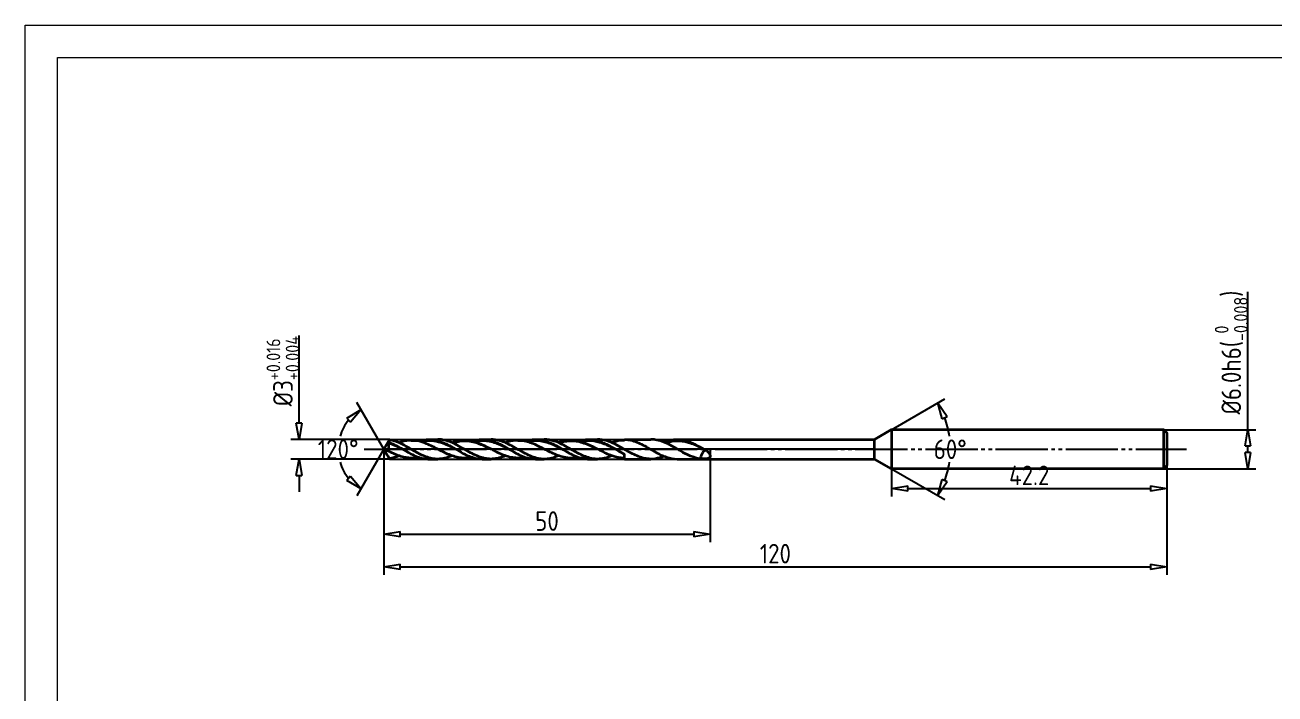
# Model space of a CAD drawing. Header units: millimetres. Extents: x 2530 to 2827, y 1237 to 1447.
# Drawn here: x 2534.8 to 2726.3, y 1339.7 to 1442.2 of the extents above; entities that cross this region are included whole.
import ezdxf
from ezdxf.enums import TextEntityAlignment as Align

# ---------------------------------------------------------------- set-up
doc = ezdxf.new("R2010")
doc.units = ezdxf.units.MM
doc.linetypes.add('JIS_09_08', pattern=[10.75, 8, -0.55, 0.55, -0.55, 0.55, -0.55])
for name, color, linetype in [('中心线', 2, 'JIS_09_08'), ('图框', 7, 'Continuous'), ('标注', 3, 'Continuous')]:
    doc.layers.add(name, color=color, linetype=linetype)
doc.layers.add('轮廓', color=4, linetype='Continuous', lineweight=35)
doc.styles.add('工程字', font='gbenor.shx', dxfattribs={"bigfont": 'gbcbig.shx'})
doc.styles.add('样式 1', font='simsunb.ttf')
doc.dimstyles.new('ZQH', dxfattribs={"dimtxt": 3, "dimasz": 2.5, "dimexe": 1.25, "dimexo": 0, "dimgap": 0.5, "dimtad": 1, "dimdec": 3, "dimdsep": 46, "dimtxsty": '工程字', "dimblk": 'CLOSEDBLANK', "dimcen": -0.8, "dimclrd": 3, "dimclre": 3, "dimclrt": 3, "dimadec": 1, "dimazin": 2, "dimtfac": 1, "dimtdec": 3, "dimtofl": 0, "dimtmove": 0, "dimatfit": 3, "dimldrblk": 'CLOSEDBLANK', "dimfxl": 1, "dimtolj": 1, "dimtzin": 0, "dimarcsym": 0})
doc.dimstyles.new('ZQV', dxfattribs={"dimtxt": 3, "dimasz": 2.5, "dimexe": 1.25, "dimexo": 0, "dimgap": 0.5, "dimtad": 1, "dimtih": 1, "dimtoh": 1, "dimdec": 3, "dimdsep": 46, "dimtxsty": '工程字', "dimblk": 'CLOSEDBLANK', "dimcen": -0.8, "dimclrd": 3, "dimclre": 3, "dimclrt": 3, "dimadec": 1, "dimazin": 2, "dimtfac": 1, "dimtdec": 3, "dimtofl": 0, "dimtmove": 0, "dimatfit": 3, "dimldrblk": 'CLOSEDBLANK', "dimfxl": 1, "dimtolj": 1, "dimtzin": 0, "dimarcsym": 0})

# ---------------------------------------------------------------- blocks, each defined once
blk = doc.blocks.new('TYFrame')
at = {"layer": '图框', "lineweight": 9}
for p, q in [((5, 5), (5, 205)), ((5, 205), (292, 205)), ((10, 10), (10, 200)), ((10, 200), (287, 200))]:
    blk.add_line(p, q, dxfattribs=at)
at = {"layer": '图框', "style": '样式 1', "flags": 1}
for tag, height, p in [('被加工材料', 1.2, (258.35, 62.06)), ('工件类型', 1.2, (258.35, 58.88)), ('刀具材料', 1.2, (258.35, 55.95)), ('冷却', 1.2, (258.35, 52.93)), ('涂层', 1.2, (258.35, 49.72)), ('孔公差', 1.2, (258.35, 46.73)), ('通孔', 1.2, (258.35, 43.61)), ('设计', 1.73, (215.5, 38.5)), ('刀具名称', 1.73, (264.42, 38.5)), ('设计日期', 1.73, (215.5, 30)), ('刀具编号', 1.73, (264.42, 30)), ('客户名称', 1.73, (264.42, 23.5)), ('审核', 1.73, (215.5, 21.8)), ('客户编号', 1.73, (264.42, 20)), ('审核日期', 1.73, (215.5, 14)), ('图号', 1.73, (264.42, 14, 30))]:
    blk.add_attdef(tag, text='', height=height, dxfattribs=at).set_placement(p, align=Align.MIDDLE_CENTER)
blk = doc.blocks.new('_ClosedBlank')
at = {"color": 0, "linetype": 'ByBlock', "lineweight": -2}
for p, q in [((-1, 0.167), (0, 0)), ((-1, 0.167), (-1, -0.167)), ((0, 0), (-1, -0.167))]:
    blk.add_line(p, q, dxfattribs=at)
blk = doc.blocks.new('*D7')
at = {"layer": 'Defpoints', "color": 0, "transparency": 16777216}
for p in [(2667.58, 1377.21), (2709.78, 1377.21), (2709.78, 1371.21)]:
    blk.add_point(p, dxfattribs=at)
at = {"layer": '标注', "color": 3, "lineweight": -2, "transparency": 16777216}
for p, q in [((2667.58, 1377.21), (2667.58, 1369.96)), ((2709.78, 1377.21), (2709.78, 1369.96)), ((2670.08, 1371.21), (2707.28, 1371.21))]:
    blk.add_line(p, q, dxfattribs=at)
at = {"layer": '标注', "color": 3, "lineweight": -2, "transparency": 16777216, "xscale": 2.5, "yscale": 2.5, "zscale": 2.5, "rotation": 180}
blk.add_blockref('_ClosedBlank', (2667.58, 1371.21), dxfattribs=at)
at = {"layer": '标注', "color": 3, "lineweight": -2, "transparency": 16777216, "xscale": 2.5, "yscale": 2.5, "zscale": 2.5}
blk.add_blockref('_ClosedBlank', (2709.78, 1371.21), dxfattribs=at)
at = {"layer": '标注', "color": 3, "transparency": 16777216, "insert": (2688.68, 1373.21), "char_height": 3, "attachment_point": 5, "style": '工程字'}
blk.add_mtext('\\A1;42.2', dxfattribs=at)
blk = doc.blocks.new('*D8')
at = {"layer": 'Defpoints', "color": 0, "transparency": 16777216}
for p in [(2707.18, 1380.21), (2722.18, 1380.21), (2707.18, 1374.21)]:
    blk.add_point(p, dxfattribs=at)
at = {"layer": '标注', "color": 3, "lineweight": -2, "transparency": 16777216}
for p, q in [((2722.18, 1380.21), (2722.18, 1401.35)), ((2707.18, 1380.21), (2723.43, 1380.21)), ((2722.18, 1376.71), (2722.18, 1377.71)), ((2707.18, 1374.21), (2723.43, 1374.21))]:
    blk.add_line(p, q, dxfattribs=at)
at = {"layer": '标注', "color": 3, "lineweight": -2, "transparency": 16777216, "xscale": 2.5, "yscale": 2.5, "zscale": 2.5}
for p, rotation in [((2722.18, 1380.21), 90), ((2722.18, 1374.21), 270)]:
    blk.add_blockref('_ClosedBlank', p, dxfattribs=dict(at, rotation=rotation))
at = {"layer": '标注', "color": 3, "transparency": 16777216, "insert": (2719.65, 1392.03), "char_height": 3, "attachment_point": 5, "rotation": 90, "style": '工程字'}
blk.add_mtext('\\A1;%%C6.0h6({\\H0.7x;\\S 0^ -0.008;})', dxfattribs=at)
blk = doc.blocks.new('*D9')
at = {"layer": 'Defpoints', "color": 0, "transparency": 16777216}
for p in [(2667.58, 1380.21), (2664.98, 1378.71), (2664.98, 1375.71), (2667.58, 1374.21), (2676.37, 1374.75)]:
    blk.add_point(p, dxfattribs=at)
at = {"layer": '标注', "color": 3, "lineweight": -2, "transparency": 16777216}
for p, q in [((2667.58, 1380.21), (2675.76, 1384.94)), ((2667.58, 1374.21), (2675.76, 1369.49))]:
    blk.add_line(p, q, dxfattribs=at)
for start, end in [(8.099, 19.8969), (340.1031, 351.901)]:
    blk.add_arc((2662.39, 1377.21), 14.2, start, end, dxfattribs=at)
at = {"layer": '标注', "color": 3, "lineweight": -2, "transparency": 16777216, "xscale": 2.5, "yscale": 2.5, "zscale": 2.5}
for p, rotation in [((2674.68, 1384.31), 114.9484484833539), ((2674.68, 1370.12), 245.0515515166461)]:
    blk.add_blockref('_ClosedBlank', p, dxfattribs=dict(at, rotation=rotation))
at = {"layer": '标注', "color": 3, "transparency": 16777216, "insert": (2676.58, 1377.21), "char_height": 3, "attachment_point": 5, "style": '工程字'}
blk.add_mtext('\\A1;60°', dxfattribs=at)
blk = doc.blocks.new('*D10')
at = {"layer": 'Defpoints', "color": 0, "transparency": 16777216}
for p in [(2589.78, 1377.21), (2639.78, 1377.21), (2639.78, 1364.21)]:
    blk.add_point(p, dxfattribs=at)
at = {"layer": '标注', "color": 3, "lineweight": -2, "transparency": 16777216}
for p, q in [((2589.78, 1377.21), (2589.78, 1362.96)), ((2639.78, 1377.21), (2639.78, 1362.96)), ((2592.28, 1364.21), (2637.28, 1364.21))]:
    blk.add_line(p, q, dxfattribs=at)
at = {"layer": '标注', "color": 3, "lineweight": -2, "transparency": 16777216, "xscale": 2.5, "yscale": 2.5, "zscale": 2.5, "rotation": 180}
blk.add_blockref('_ClosedBlank', (2589.78, 1364.21), dxfattribs=at)
at = {"layer": '标注', "color": 3, "lineweight": -2, "transparency": 16777216, "xscale": 2.5, "yscale": 2.5, "zscale": 2.5}
blk.add_blockref('_ClosedBlank', (2639.78, 1364.21), dxfattribs=at)
at = {"layer": '标注', "color": 3, "transparency": 16777216, "insert": (2614.78, 1366.21), "char_height": 3, "attachment_point": 5, "style": '工程字'}
blk.add_mtext('\\A1;50', dxfattribs=at)
blk = doc.blocks.new('*D11')
at = {"layer": 'Defpoints', "color": 0, "transparency": 16777216}
for p in [(2589.78, 1377.21), (2709.78, 1377.21), (2709.78, 1359.21)]:
    blk.add_point(p, dxfattribs=at)
at = {"layer": '标注', "color": 3, "lineweight": -2, "transparency": 16777216}
for p, q in [((2589.78, 1377.21), (2589.78, 1357.96)), ((2709.78, 1377.21), (2709.78, 1357.96)), ((2592.28, 1359.21), (2707.28, 1359.21))]:
    blk.add_line(p, q, dxfattribs=at)
at = {"layer": '标注', "color": 3, "lineweight": -2, "transparency": 16777216, "xscale": 2.5, "yscale": 2.5, "zscale": 2.5, "rotation": 180}
blk.add_blockref('_ClosedBlank', (2589.78, 1359.21), dxfattribs=at)
at = {"layer": '标注', "color": 3, "lineweight": -2, "transparency": 16777216, "xscale": 2.5, "yscale": 2.5, "zscale": 2.5}
blk.add_blockref('_ClosedBlank', (2709.78, 1359.21), dxfattribs=at)
at = {"layer": '标注', "color": 3, "transparency": 16777216, "insert": (2649.78, 1361.21), "char_height": 3, "attachment_point": 5, "style": '工程字'}
blk.add_mtext('\\A1;120', dxfattribs=at)
blk = doc.blocks.new('*D12')
at = {"layer": 'Defpoints', "color": 0, "transparency": 16777216}
for p in [(2590.65, 1378.71), (2576.78, 1375.71), (2590.65, 1375.71)]:
    blk.add_point(p, dxfattribs=at)
at = {"layer": '标注', "color": 3, "lineweight": -2, "transparency": 16777216}
for p, q in [((2576.78, 1381.21), (2576.78, 1394.64)), ((2590.65, 1378.71), (2575.53, 1378.71)), ((2590.65, 1375.71), (2575.53, 1375.71)), ((2576.78, 1373.21), (2576.78, 1370.71))]:
    blk.add_line(p, q, dxfattribs=at)
at = {"layer": '标注', "color": 3, "lineweight": -2, "transparency": 16777216, "xscale": 2.5, "yscale": 2.5, "zscale": 2.5}
for p, rotation in [((2576.78, 1378.71), 270), ((2576.78, 1375.71), 90)]:
    blk.add_blockref('_ClosedBlank', p, dxfattribs=dict(at, rotation=rotation))
at = {"layer": '标注', "color": 3, "transparency": 16777216, "insert": (2574.32, 1389.18), "char_height": 3, "attachment_point": 5, "rotation": 90, "style": '工程字'}
blk.add_mtext('\\A1;%%C3{\\H0.7x;\\S+0.016^ +0.004;}', dxfattribs=at)
blk = doc.blocks.new('*D13')
at = {"layer": 'Defpoints', "color": 0, "transparency": 16777216}
for p in [(2583.2, 1379.61), (2589.78, 1377.21), (2589.78, 1377.21), (2589.79, 1377.23), (2589.79, 1377.2)]:
    blk.add_point(p, dxfattribs=at)
at = {"layer": '标注', "color": 3, "lineweight": -2, "transparency": 16777216}
for q in [(2585.65, 1384.36), (2585.65, 1370.06)]:
    blk.add_line((2589.78, 1377.21), q, dxfattribs=at)
for start, end in [(140.554, 163.4141), (196.5859, 219.446)]:
    blk.add_arc((2589.78, 1377.21), 7.01, start, end, dxfattribs=at)
at = {"layer": '标注', "color": 3, "lineweight": -2, "transparency": 16777216, "xscale": 2.5, "yscale": 2.5, "zscale": 2.5}
for p, rotation in [((2586.28, 1383.28), 40.27702422499649), ((2586.28, 1371.15), 319.7229757750035)]:
    blk.add_blockref('_ClosedBlank', p, dxfattribs=dict(at, rotation=rotation))
at = {"layer": '标注', "color": 3, "transparency": 16777216, "insert": (2582.78, 1377.21), "char_height": 3, "attachment_point": 5, "style": '工程字'}
blk.add_mtext('\\A1;120°', dxfattribs=at)

msp = doc.modelspace()

# ---------------------------------------------------------------- linework, layer by layer
at = {"color": 2}
msp.add_lwpolyline([(2589.7831, 1377.2131), (2590.6491, 1378.7131), (2664.985, 1378.7131), (2664.985, 1377.2131)], close=True, dxfattribs=at)
at = {"color": 2, "extrusion": (0, -1.22465e-16, -1)}
msp.add_lwpolyline([(-2589.7831, 1377.2131), (-2590.6491, 1375.7131), (-2664.985, 1375.7131), (-2664.985, 1377.2131)], close=True, dxfattribs=at)
at = {"layer": '中心线'}
msp.add_line((2586.7831, 1377.2131), (2712.7831, 1377.2131), dxfattribs=at)
at = {"layer": '轮廓'}
for p, q in [((2667.5831, 1380.2131), (2667.5831, 1374.2131)), ((2709.2831, 1380.2131), (2709.2831, 1374.2131))]:
    msp.add_line(p, q, dxfattribs=at)
at = {"layer": '轮廓', "lineweight": 35}
for p, q in [((2589.7831, 1377.2131), (2590.1988, 1377.9332)), ((2590.6491, 1378.2652), (2590.6491, 1378.6482)), ((2593.9879, 1378.5631), (2596.7497, 1378.5631)), ((2596.7497, 1378.7131), (2598.0438, 1378.7131)), ((2602.15, 1378.5631), (2604.9118, 1378.5631)), ((2604.9118, 1378.7131), (2606.206, 1378.7131)), ((2610.3121, 1378.5631), (2613.0739, 1378.5631)), ((2613.0739, 1378.7131), (2614.3681, 1378.7131)), ((2618.4742, 1378.5631), (2621.236, 1378.5631)), ((2621.236, 1378.7131), (2622.5302, 1378.7131)), ((2626.6363, 1378.5631), (2626.6491, 1378.5631)), ((2626.6491, 1378.7125), (2626.6491, 1378.7131)), ((2626.6491, 1378.7131), (2630.6923, 1378.7131)), ((2634.7363, 1378.7131), (2664.985, 1378.7131)), ((2664.985, 1375.7131), (2664.985, 1378.7131)), ((2589.7831, 1377.2131), (2590.1988, 1376.493)), ((2595.5779, 1375.8631), (2593.9879, 1375.8631)), ((2596.7497, 1375.7131), (2598.0438, 1375.7131)), ((2603.74, 1375.8631), (2602.15, 1375.8631)), ((2604.9118, 1375.7131), (2606.206, 1375.7131)), ((2611.9021, 1375.8631), (2610.3121, 1375.8631)), ((2613.0739, 1375.7131), (2614.3681, 1375.7131)), ((2620.0642, 1375.8631), (2618.4742, 1375.8631)), ((2621.236, 1375.7131), (2622.5302, 1375.7131)), ((2626.6491, 1375.8631), (2626.6363, 1375.8631)), ((2626.6491, 1375.7131), (2626.6491, 1376.4773)), ((2626.6491, 1375.7131), (2630.6923, 1375.7131)), ((2634.7363, 1375.7131), (2664.985, 1375.7131))]:
    msp.add_line(p, q, dxfattribs=at)
at = {"layer": '轮廓'}
msp.add_lwpolyline([(2664.985, 1375.7131), (2664.985, 1378.7131), (2667.5831, 1380.2131), (2709.2831, 1380.2131), (2709.7831, 1379.7131), (2709.7831, 1374.7131), (2709.2831, 1374.2131), (2667.5831, 1374.2131), (2664.985, 1375.7131)], dxfattribs=at)
at = {"layer": '轮廓', "lineweight": 35}
for points, knots in [([(2590.6491, 1378.6482), (2590.5866, 1378.5455), (2590.5235, 1378.4461), (2590.3764, 1378.2176), (2590.2928, 1378.0904), (2590.218, 1377.9662), (2590.2081, 1377.9492), (2590.1989, 1377.9331)], [0.760272985, 0.760272985, 0.760272985, 0.760272985, 1.130348918, 1.130348918, 1.66689558, 1.66689558, 1.756400732, 1.756400732, 1.756400732, 1.756400732]), ([(2590.5625, 1378.1915), (2590.5915, 1378.2175), (2590.6203, 1378.2421), (2590.6491, 1378.2652), (2590.6491, 1378.2652), (2590.6491, 1378.2652)], [0, 0, 0, 0, 0.179618587, 0.179618587, 0.179622537, 0.179622537, 0.179622537, 0.179622537]), ([(2590.5625, 1376.8761), (2590.5625, 1377.0377), (2590.5625, 1377.2057), (2590.5625, 1377.5269), (2590.5625, 1377.6777), (2590.5625, 1377.9573), (2590.5625, 1378.0838), (2590.5625, 1378.1915)], [0.5535594, 0.5535594, 0.5535594, 0.5535594, 1.05474008, 1.05474008, 1.5236722, 1.5236722, 1.99260432, 1.99260432, 1.99260432, 1.99260432]), ([(2590.5625, 1378.1915), (2591.1951, 1377.965), (2591.8277, 1377.6489), (2592.4604, 1377.3212), (2592.5298, 1377.2853), (2592.5992, 1377.2492), (2592.6686, 1377.2132)], [0.351566488, 0.351566488, 0.351566488, 0.351566488, 1.082062185, 1.082062185, 1.082062185, 1.162227345, 1.162227345, 1.162227345, 1.162227345]), ([(2600.2323, 1376.2145), (2600.0317, 1376.1281), (2599.8302, 1376.0502), (2598.9436, 1375.7573), (2598.2859, 1375.6681), (2596.9804, 1375.7954), (2596.3771, 1375.9814), (2595.1319, 1376.5361), (2594.5286, 1376.8866), (2593.3587, 1377.5618), (2592.8247, 1377.8676), (2591.7303, 1378.3711), (2591.1963, 1378.5562), (2590.6491, 1378.6482)], [44.41739284, 44.41739284, 44.41739284, 44.41739284, 45.12304956, 45.12304956, 47.48866787, 47.48866787, 49.64543269, 49.64543269, 51.8021975, 51.8021975, 53.6978416, 53.6978416, 55.59340255, 55.59340255, 55.59340255, 55.59340255]), ([(2590.6491, 1378.2652), (2591.332, 1377.9842), (2591.9896, 1377.6052), (2593.3554, 1376.8166), (2594.0131, 1376.4381), (2595.3186, 1375.9024), (2595.9219, 1375.7462), (2596.6131, 1375.7147), (2596.6815, 1375.7131), (2596.7497, 1375.7131)], [0.00010183, 0.00010183, 0.00010183, 0.00010183, 2.36561826, 2.36561826, 4.73123651, 4.73123651, 6.8880013, 6.8880013, 7.1257667, 7.1257667, 7.1257667, 7.1257667]), ([(2602.15, 1375.8631), (2601.9795, 1375.8631), (2601.8083, 1375.8719), (2601.3267, 1375.9211), (2601.0202, 1375.9805), (2600.0887, 1376.235), (2599.4854, 1376.4985), (2598.5539, 1376.9601), (2598.2474, 1377.1206), (2597.3159, 1377.604), (2596.7126, 1377.9107), (2595.4673, 1378.379), (2594.864, 1378.5252), (2593.6188, 1378.5882), (2593.0155, 1378.503), (2592.2851, 1378.2843), (2592.1775, 1378.2493), (2592.0701, 1378.2117)], [27.87577042, 27.87577042, 27.87577042, 27.87577042, 28.45958423, 28.45958423, 29.50392627, 29.50392627, 31.60884479, 31.60884479, 32.65318683, 32.65318683, 34.75810535, 34.75810535, 36.86302388, 36.86302388, 38.96794241, 38.96794241, 39.33241194, 39.33241194, 39.33241194, 39.33241194]), ([(2595.5779, 1378.5631), (2595.8985, 1378.6438), (2596.2189, 1378.6936), (2597.2274, 1378.7396), (2597.8851, 1378.6145), (2599.2509, 1378.1066), (2599.9086, 1377.7437), (2601.2744, 1376.9585), (2601.9321, 1376.567), (2603.2376, 1375.9841), (2603.8409, 1375.7971), (2604.614, 1375.7205), (2604.7632, 1375.7131), (2604.9118, 1375.7131)], [5.75996463, 5.75996463, 5.75996463, 5.75996463, 6.8880013, 6.8880013, 9.25361955, 9.25361955, 11.61923781, 11.61923781, 13.98485607, 13.98485607, 16.14162085, 16.14162085, 16.66292044, 16.66292044, 16.66292044, 16.66292044]), ([(2596.7497, 1378.5625), (2597.2178, 1378.5618), (2597.6859, 1378.4958), (2598.154, 1378.3707), (2598.7867, 1378.2015), (2599.4193, 1377.9259), (2600.0519, 1377.6118), (2600.3115, 1377.4829), (2600.5711, 1377.348), (2600.8308, 1377.2132)], [2.73302363, 2.73302363, 2.73302363, 2.73302363, 3.27354928, 3.27354928, 3.27354928, 4.00404497, 4.00404497, 4.00404497, 4.30381995, 4.30381995, 4.30381995, 4.30381995]), ([(2608.3944, 1376.2145), (2608.2453, 1376.1503), (2608.0957, 1376.0908), (2607.2621, 1375.7922), (2606.6044, 1375.679), (2605.2989, 1375.7614), (2604.6956, 1375.9278), (2603.3901, 1376.4794), (2602.7324, 1376.8626), (2601.3666, 1377.6508), (2600.7089, 1378.0249), (2599.3569, 1378.5643), (2598.712, 1378.7131), (2598.0438, 1378.7131)], [34.92040322, 34.92040322, 34.92040322, 34.92040322, 35.4425594, 35.4425594, 37.80817772, 37.80817772, 39.96494253, 39.96494253, 42.33056085, 42.33056085, 44.69617917, 44.69617917, 47.01404401, 47.01404401, 47.01404401, 47.01404401]), ([(2610.3121, 1375.8631), (2610.1929, 1375.8631), (2610.0737, 1375.8674), (2609.3315, 1375.9204), (2608.7281, 1376.0786), (2607.4829, 1376.5644), (2606.8796, 1376.8762), (2605.9481, 1377.3602), (2605.6416, 1377.5197), (2604.7101, 1377.9751), (2604.1067, 1378.2301), (2602.8615, 1378.5479), (2602.2582, 1378.6004), (2601.3267, 1378.5052), (2601.0202, 1378.4458), (2600.5506, 1378.3175), (2600.3911, 1378.2673), (2600.2322, 1378.2117)], [18.59114427, 18.59114427, 18.59114427, 18.59114427, 18.99556809, 18.99556809, 21.10048662, 21.10048662, 23.20540515, 23.20540515, 24.24974718, 24.24974718, 26.35466571, 26.35466571, 28.45958423, 28.45958423, 29.50392627, 29.50392627, 30.04744283, 30.04744283, 30.04744283, 30.04744283]), ([(2600.2783, 1378.1916), (2600.858, 1378.3844), (2601.4377, 1378.5021), (2602.0174, 1378.5182), (2602.6552, 1378.5359), (2603.293, 1378.4305), (2603.9307, 1378.2285), (2604.5685, 1378.0265), (2605.2062, 1377.7297), (2605.844, 1377.4126), (2605.8612, 1377.4041), (2605.8783, 1377.3956), (2605.8954, 1377.387)], [4.09843355, 4.09843355, 4.09843355, 4.09843355, 4.76781292, 4.76781292, 4.76781292, 5.50423822, 5.50423822, 5.50423822, 6.24066352, 6.24066352, 6.24066352, 6.260459, 6.260459, 6.260459, 6.260459]), ([(2603.74, 1378.5631), (2604.0374, 1378.638), (2604.3355, 1378.6865), (2605.3213, 1378.7462), (2605.979, 1378.6314), (2607.2845, 1378.1612), (2607.8879, 1377.8433), (2609.1934, 1377.1025), (2609.851, 1376.7016), (2611.2168, 1376.0477), (2611.8745, 1375.8205), (2612.7308, 1375.7229), (2612.9027, 1375.7131), (2613.0739, 1375.7131)], [15.30094403, 15.30094403, 15.30094403, 15.30094403, 16.35047433, 16.35047433, 18.71609258, 18.71609258, 20.87285737, 20.87285737, 23.23847562, 23.23847562, 25.60409388, 25.60409388, 26.20471474, 26.20471474, 26.20471474, 26.20471474]), ([(2604.9118, 1378.5622), (2605.1897, 1378.5623), (2605.4676, 1378.5398), (2605.7456, 1378.4942), (2606.3782, 1378.3905), (2607.0108, 1378.1686), (2607.6435, 1377.8832), (2608.0933, 1377.6803), (2608.5431, 1377.4467), (2608.9929, 1377.213)], [5.87461633, 5.87461633, 5.87461633, 5.87461633, 6.19553206, 6.19553206, 6.19553206, 6.92602776, 6.92602776, 6.92602776, 7.44541265, 7.44541265, 7.44541265, 7.44541265]), ([(2616.5565, 1376.2145), (2616.4428, 1376.1655), (2616.3287, 1376.1193), (2615.9049, 1375.9597), (2615.5985, 1375.8684), (2614.667, 1375.6817), (2614.0636, 1375.682), (2612.7581, 1375.9453), (2612.1004, 1376.2233), (2610.7347, 1376.9383), (2610.077, 1377.3474), (2608.7715, 1378.057), (2608.1681, 1378.3409), (2607.0928, 1378.647), (2606.6512, 1378.7131), (2606.206, 1378.7131)], [25.35679219, 25.35679219, 25.35679219, 25.35679219, 25.75459829, 25.75459829, 26.82466353, 26.82466353, 28.98142834, 28.98142834, 31.34704666, 31.34704666, 33.71266498, 33.71266498, 35.86942979, 35.86942979, 37.43761623, 37.43761623, 37.43761623, 37.43761623]), ([(2618.4742, 1375.8631), (2618.1002, 1375.8632), (2617.7278, 1375.9051), (2617.0393, 1376.0553), (2616.7329, 1376.1482), (2615.8014, 1376.4917), (2615.198, 1376.7958), (2613.9528, 1377.4412), (2613.3495, 1377.7616), (2612.1043, 1378.28), (2611.5009, 1378.4612), (2610.5694, 1378.5659), (2610.263, 1378.5724), (2609.4282, 1378.5128), (2608.916, 1378.3941), (2608.3943, 1378.2117)], [9.3088616, 9.3088616, 9.3088616, 9.3088616, 10.59212845, 10.59212845, 11.63647048, 11.63647048, 13.74138901, 13.74138901, 15.84630753, 15.84630753, 17.95122606, 17.95122606, 18.99556809, 18.99556809, 20.77358091, 20.77358091, 20.77358091, 20.77358091]), ([(2611.9021, 1378.5631), (2612.119, 1378.6177), (2612.3369, 1378.6584), (2613.18, 1378.7546), (2613.7834, 1378.6966), (2615.0889, 1378.3269), (2615.7466, 1378.0056), (2617.1123, 1377.2476), (2617.77, 1376.8406), (2619.1358, 1376.1485), (2619.7935, 1375.8904), (2620.7323, 1375.7342), (2620.9846, 1375.7132), (2621.236, 1375.7132)], [24.84023433, 24.84023433, 24.84023433, 24.84023433, 25.60409388, 25.60409388, 27.76085866, 27.76085866, 30.12647692, 30.12647692, 32.49209518, 32.49209518, 34.85771344, 34.85771344, 35.7440443, 35.7440443, 35.7440443, 35.7440443]), ([(2613.0739, 1378.5629), (2613.1616, 1378.563), (2613.2494, 1378.5608), (2613.3371, 1378.5562), (2613.9697, 1378.523), (2614.6024, 1378.3654), (2615.235, 1378.1224), (2615.8676, 1377.8794), (2616.5003, 1377.5533), (2617.1329, 1377.2246), (2617.1402, 1377.2208), (2617.1476, 1377.217), (2617.155, 1377.2131)], [9.01620893, 9.01620893, 9.01620893, 9.01620893, 9.11751485, 9.11751485, 9.11751485, 9.84801055, 9.84801055, 9.84801055, 10.57850625, 10.57850625, 10.57850625, 10.58700526, 10.58700526, 10.58700526, 10.58700526]), ([(2624.7185, 1376.2146), (2624.3504, 1376.0559), (2623.983, 1375.9276), (2622.9251, 1375.6815), (2622.2675, 1375.671), (2620.962, 1375.9393), (2620.3586, 1376.1839), (2619.1134, 1376.8164), (2618.5101, 1377.1838), (2617.2046, 1377.92), (2616.5469, 1378.2566), (2615.3583, 1378.6302), (2614.8665, 1378.7131), (2614.3681, 1378.7131)], [15.84518489, 15.84518489, 15.84518489, 15.84518489, 17.14417338, 17.14417338, 19.5097917, 19.5097917, 21.66655651, 21.66655651, 23.82332132, 23.82332132, 26.18893964, 26.18893964, 27.94049806, 27.94049806, 27.94049806, 27.94049806]), ([(2626.6363, 1375.8631), (2626.0083, 1375.8631), (2625.3998, 1375.9815), (2624.1389, 1376.4124), (2623.5265, 1376.7118), (2622.2713, 1377.3584), (2621.668, 1377.6839), (2620.4227, 1378.2247), (2619.8194, 1378.4224), (2618.5742, 1378.6001), (2617.9709, 1378.5742), (2617.0818, 1378.3802), (2616.8189, 1378.3035), (2616.5564, 1378.2117)], [0.01438163, 0.01438163, 0.01438163, 0.01438163, 2.13868643, 2.13868643, 4.27737286, 4.27737286, 6.38229139, 6.38229139, 8.48720992, 8.48720992, 10.59212845, 10.59212845, 11.49298299, 11.49298299, 11.49298299, 11.49298299]), ([(2616.6025, 1378.1911), (2616.8429, 1378.2714), (2617.0834, 1378.3394), (2617.3238, 1378.3917), (2617.9615, 1378.5304), (2618.5993, 1378.5574), (2619.237, 1378.4658), (2619.8748, 1378.3743), (2620.5126, 1378.1651), (2621.1503, 1377.8908), (2621.5068, 1377.7374), (2621.8632, 1377.5645), (2622.2197, 1377.3869)], [10.38161885, 10.38161885, 10.38161885, 10.38161885, 10.65921533, 10.65921533, 10.65921533, 11.39564063, 11.39564063, 11.39564063, 12.13206593, 12.13206593, 12.13206593, 12.54364431, 12.54364431, 12.54364431, 12.54364431]), ([(2620.0642, 1378.5631), (2620.2008, 1378.5975), (2620.3381, 1378.6265), (2621.1593, 1378.7631), (2621.817, 1378.7234), (2623.1225, 1378.3711), (2623.7258, 1378.0943), (2624.7334, 1377.5525), (2625.1138, 1377.33), (2625.8838, 1376.8866), (2626.2641, 1376.671), (2626.6491, 1376.4773)], [34.37862857, 34.37862857, 34.37862857, 34.37862857, 34.85771344, 34.85771344, 37.22333169, 37.22333169, 39.38009648, 39.38009648, 40.71377764, 40.71377764, 42.0474588, 42.0474588, 42.0474588, 42.0474588]), ([(2621.236, 1378.5628), (2621.7662, 1378.562), (2622.2964, 1378.4763), (2622.8265, 1378.318), (2623.4592, 1378.129), (2624.0918, 1377.8386), (2624.7244, 1377.5184), (2624.922, 1377.4184), (2625.1195, 1377.3158), (2625.3171, 1377.2132)], [12.15780163, 12.15780163, 12.15780163, 12.15780163, 12.76999334, 12.76999334, 12.76999334, 13.50048904, 13.50048904, 13.50048904, 13.72859796, 13.72859796, 13.72859796, 13.72859796]), ([(2632.7143, 1376.145), (2632.2614, 1375.9614), (2631.8125, 1375.828), (2630.7295, 1375.6709), (2630.1262, 1375.7086), (2629.1946, 1375.9462), (2628.8882, 1376.0529), (2627.9567, 1376.4436), (2627.3533, 1376.7851), (2626.1081, 1377.5032), (2625.5048, 1377.8566), (2624.5733, 1378.2796), (2624.2668, 1378.3991), (2623.4764, 1378.6375), (2623.0064, 1378.7131), (2622.5302, 1378.7131)], [6.50465295, 6.50465295, 6.50465295, 6.50465295, 8.09940712, 8.09940712, 10.25617193, 10.25617193, 11.32623717, 11.32623717, 13.48300198, 13.48300198, 15.63976679, 15.63976679, 16.70983203, 16.70983203, 18.37776649, 18.37776649, 18.37776649, 18.37776649]), ([(2626.6491, 1378.5631), (2626.0165, 1378.5647), (2625.4041, 1378.4462), (2624.7538, 1378.224), (2624.7362, 1378.2179), (2624.7185, 1378.2117)], [0, 0, 0, 0, 2.13868643, 2.13868643, 2.19840135, 2.19840135, 2.19840135, 2.19840135]), ([(2626.6491, 1378.7125), (2626.898, 1378.7084), (2627.1459, 1378.6836), (2628.018, 1378.5271), (2628.6214, 1378.2962), (2629.9269, 1377.6509), (2630.5846, 1377.2463), (2631.8901, 1376.5134), (2632.4934, 1376.2054), (2633.6636, 1375.8109), (2634.1951, 1375.7132), (2634.7363, 1375.7131)], [42.00304537, 42.00304537, 42.00304537, 42.00304537, 42.86737636, 42.86737636, 45.02414117, 45.02414117, 47.38975948, 47.38975948, 49.5465243, 49.5465243, 51.44361296, 51.44361296, 51.44361296, 51.44361296]), ([(2638.2996, 1375.7472), (2637.7834, 1375.8104), (2637.2782, 1375.9589), (2636.2456, 1376.3888), (2635.7404, 1376.6606), (2634.6015, 1377.3082), (2633.9982, 1377.6731), (2632.6927, 1378.3203), (2632.035, 1378.566), (2631.1301, 1378.6972), (2630.9107, 1378.7131), (2630.6923, 1378.7131)], [0, 0, 0, 0, 1.78851199, 1.78851199, 3.57702399, 3.57702399, 5.7337888, 5.7337888, 8.09940712, 8.09940712, 8.8685619, 8.8685619, 8.8685619, 8.8685619]), ([(2632.7143, 1378.2813), (2633.0381, 1378.4126), (2633.3616, 1378.5188), (2634.0429, 1378.6729), (2634.3892, 1378.7131), (2634.7363, 1378.7131)], [49.05961616, 49.05961616, 49.05961616, 49.05961616, 50.19888252, 50.19888252, 51.41981799, 51.41981799, 51.41981799, 51.41981799]), ([(2632.9268, 1378.1915), (2633.4656, 1378.3705), (2634.0045, 1378.4856), (2634.5434, 1378.5133), (2635.1811, 1378.5461), (2635.8189, 1378.4562), (2636.4567, 1378.2662), (2637.0807, 1378.0802), (2637.7047, 1377.8001), (2638.3287, 1377.4936)], [16.66480416, 16.66480416, 16.66480416, 16.66480416, 17.28704303, 17.28704303, 17.28704303, 18.02346833, 18.02346833, 18.02346833, 18.74400615, 18.74400615, 18.74400615, 18.74400615]), ([(2634.7363, 1378.7131), (2635.0024, 1378.7131), (2635.2689, 1378.6895), (2635.8479, 1378.5879), (2636.1544, 1378.5038), (2636.9333, 1378.2264), (2637.3949, 1378.0041), (2638.3349, 1377.4975), (2638.7965, 1377.2224), (2639.2665, 1376.9551)], [51.41981799, 51.41981799, 51.41981799, 51.41981799, 52.35564733, 52.35564733, 53.42571257, 53.42571257, 55.05387233, 55.05387233, 56.68203209, 56.68203209, 56.68203209, 56.68203209]), ([(2590.6491, 1375.7781), (2590.5701, 1375.9079), (2590.4918, 1376.0296), (2590.3366, 1376.2697), (2590.2543, 1376.396), (2590.1083, 1376.6513), (2590.0794, 1376.7404), (2590.0693, 1376.8439), (2590.0725, 1376.8942), (2590.1206, 1376.9795), (2590.1538, 1377.0089), (2590.2394, 1377.0477), (2590.2953, 1377.052), (2590.4175, 1377.0123), (2590.4788, 1376.9682), (2590.5377, 1376.9043)], [0.76086943, 0.76086943, 0.76086943, 0.76086943, 1.23390433, 1.23390433, 1.8107167, 1.8107167, 2.61502796, 2.61502796, 3.11557393, 3.11557393, 3.52672918, 3.52672918, 4.023925, 4.023925, 4.54007198, 4.54007198, 4.54007198, 4.54007198]), ([(2590.5377, 1376.9043), (2590.5394, 1376.9024), (2590.5412, 1376.9005), (2590.5495, 1376.8913), (2590.556, 1376.8838), (2590.5625, 1376.8761)], [4.5400719779, 4.5400719779, 4.5400719779, 4.5400719779, 4.5552862673, 4.5552862673, 4.613102352, 4.613102352, 4.613102352, 4.613102352]), ([(2593.9879, 1375.8631), (2593.454, 1375.8631), (2592.9306, 1375.9487), (2592.084, 1376.2021), (2591.7775, 1376.3172), (2591.1657, 1376.5794), (2590.8652, 1376.7237), (2590.5625, 1376.8761)], [37.14981095, 37.14981095, 37.14981095, 37.14981095, 38.96794241, 38.96794241, 40.01228444, 40.01228444, 41.0362231, 41.0362231, 41.0362231, 41.0362231]), ([(2638.2996, 1375.7472), (2638.3071, 1375.7957), (2638.3424, 1375.976), (2638.4548, 1376.3174), (2638.6605, 1376.717), (2638.8685, 1376.9812), (2638.9894, 1377.0672), (2639.0354, 1377.0874)], [3.8635405, 3.8635405, 3.8635405, 3.8635405, 4.03919055, 4.48798951, 4.93678846, 5.38558741, 5.70496475, 5.70496475, 5.70496475, 5.70496475]), ([(2639.2665, 1376.9551), (2639.3302, 1376.9189), (2639.3889, 1376.8764), (2639.4795, 1376.7975), (2639.5192, 1376.7576), (2639.591, 1376.6734), (2639.6231, 1376.6291), (2639.6902, 1376.5219), (2639.7256, 1376.4482), (2639.772, 1376.3043), (2639.7831, 1376.2343), (2639.7831, 1376.1142), (2639.772, 1376.0545), (2639.7256, 1375.9521), (2639.6902, 1375.9091), (2639.6231, 1375.8556), (2639.591, 1375.836), (2639.5192, 1375.803), (2639.4795, 1375.7895), (2639.3549, 1375.7566), (2639.2496, 1375.7428), (2639.0213, 1375.7274), (2638.8983, 1375.725), (2638.7831, 1375.725), (2638.6679, 1375.725), (2638.5449, 1375.7274), (2638.3854, 1375.7381), (2638.3415, 1375.7421), (2638.2996, 1375.7472)], [3.49381916, 3.49381916, 3.49381916, 3.49381916, 3.70240612, 3.70240612, 3.85969037, 3.85969037, 4.01697462, 4.01697462, 4.26687239, 4.26687239, 4.51677015, 4.51677015, 4.76666791, 4.76666791, 5.01656567, 5.01656567, 5.17384993, 5.17384993, 5.33113418, 5.33113418, 5.67674719, 5.67674719, 6.0223602, 6.0223602, 6.0223602, 6.36797321, 6.36797321, 6.50499925, 6.50499925, 6.50499925, 6.50499925])]:
    msp.add_open_spline(points, degree=3, knots=knots, dxfattribs=at)
for points in [[(2626.6491, 1378.7125), (2626.6491, 1378.6638), (2626.6491, 1378.6138), (2626.6491, 1378.5631)], [(2592.0701, 1376.2145), (2591.596, 1376.0103), (2591.1282, 1375.8586), (2590.6491, 1375.7781)]]:
    msp.add_open_spline(points, degree=3, dxfattribs=at)

# ---------------------------------------------------------------- block references
at = {"color": 0}
msp.add_blockref('TYFrame', (2529.7831, 1237.2131), dxfattribs=at)

# ---------------------------------------------------------------- dimensions: what is measured, and where the dimension line sits
at = {"layer": '标注'}
dim = msp.add_linear_dim(base=(2576.7831, 1375.7131), p1=(2590.6491, 1378.7131), p2=(2590.6491, 1375.7131), angle=89.999998, text='%%C<>{\\H0.7x;\\S+0.016^ +0.004;}', dimstyle='ZQH', dxfattribs=at)
dim.commit()
dim.dimension.update_dxf_attribs({"geometry": '*D12', "text_midpoint": (2576.7831, 1389.1756), "dimtype": 128})
dim = msp.add_linear_dim(base=(2722.185, 1380.2131), p1=(2707.185, 1374.2131), p2=(2707.185, 1380.2131), angle=270.000002, text='%%C6.0h6({\\H0.7x;\\S 0^ -0.008;})', dimstyle='ZQH', override={"dimtol": 1, "dimtp": 0, "dimtm": 0.008, "dimtdec": 1}, dxfattribs=at)
dim.commit()
dim.dimension.update_dxf_attribs({"geometry": '*D8', "text_midpoint": (2722.185, 1392.0307), "dimtype": 128})
dim = msp.add_angular_dim_2l(base=(2583.19918, 1379.60947), line1=((2589.78306, 1377.21313), (2589.79306, 1377.19581)), line2=((2589.78306, 1377.21313), (2589.79306, 1377.23045)), dimstyle='ZQV', dxfattribs=at)
dim.commit()
dim.dimension.update_dxf_attribs({"geometry": '*D13', "text_midpoint": (2582.77664, 1377.21313)})
dim = msp.add_angular_dim_2l(base=(2676.3674, 1374.748), line1=((2664.985, 1378.7131), (2667.5831, 1380.2131)), line2=((2664.985, 1375.7131), (2667.5831, 1374.2131)), text='60°', dimstyle='ZQV', dxfattribs=at)
dim.commit()
dim.dimension.update_dxf_attribs({"geometry": '*D9', "text_midpoint": (2676.5831, 1377.2131), "dimtype": 130})
for base, p1, p2, picture, middle in [((2639.7831, 1364.2131), (2589.7831, 1377.2131), (2639.7831, 1377.2131), '*D10', (2614.7831, 1366.2131)), ((2709.7831, 1359.2131), (2589.7831, 1377.2131), (2709.7831, 1377.2131), '*D11', (2649.7831, 1361.2131)), ((2709.7831, 1371.2131), (2667.5831, 1377.2131), (2709.7831, 1377.2131), '*D7', (2688.6831, 1373.2131))]:
    dim = msp.add_linear_dim(base=base, p1=p1, p2=p2, dimstyle='ZQH', dxfattribs=at)
    dim.commit()
    dim.dimension.update_dxf_attribs({"geometry": picture, "text_midpoint": middle})

doc.saveas('drawing.dxf')
